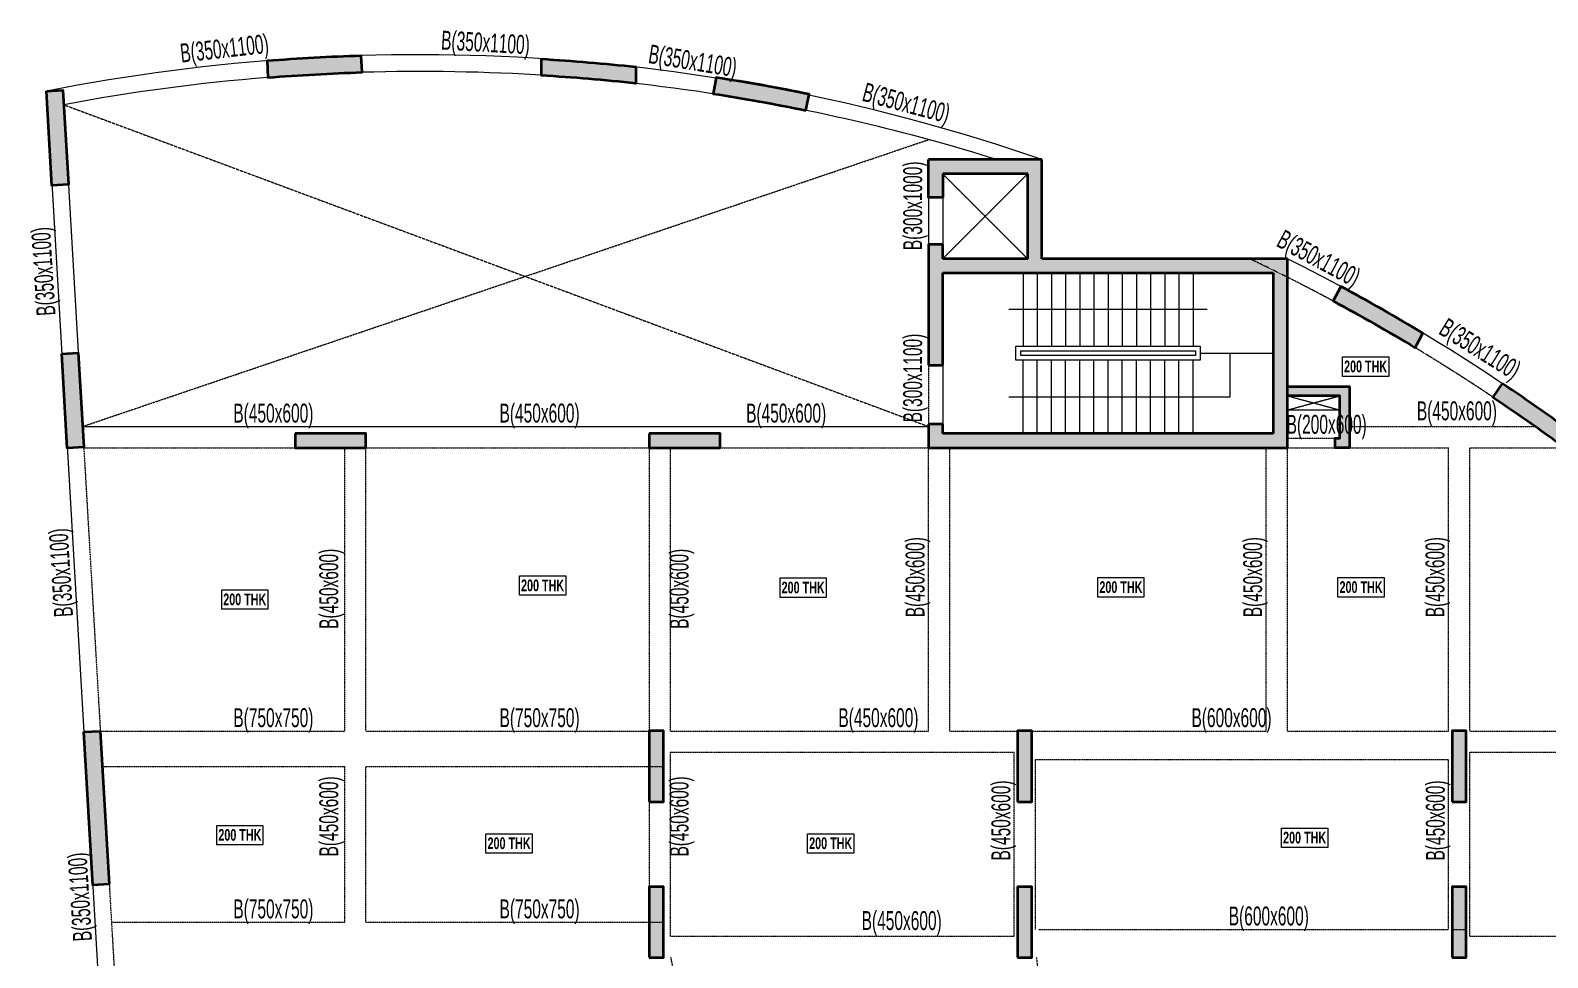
# Model space of a CAD drawing. Header units: millimetres. Extents: x 1 to 325294, y -2 to 66329.
# Drawn here: x 1 to 32135, y 46690 to 66329 of the extents above; entities that cross this region are included whole.
import ezdxf

# ---------------------------------------------------------------- set-up
doc = ezdxf.new("R2010")
doc.units = ezdxf.units.MM
doc.linetypes.add('HIDDEN', pattern=[0.375, 0.25, -0.125])
for name, color, linetype, lineweight in [('A-ANNO-DIMS', 8, 'Continuous', 15), ('A-DETL-MISC', 35, 'Continuous', 15), ('A-FLOR-IDEN', 11, 'Continuous', 9), ('A-HIDD-ABVE', 8, 'HIDDEN', 20), ('S-BEAM', 7, 'Continuous', 18), ('S-BEAM-IDEN', 2, 'Continuous', 9), ('S-COL HATCH', 9, 'Continuous', 0), ('S-COLS', 5, 'Continuous', 35)]:
    doc.layers.add(name, color=color, linetype=linetype, lineweight=lineweight)
doc.styles.add('Dim.s & Anno.(Misc.)', font='ARIALN.TTF')
doc.styles.add('Swis721 LtCn BT', font='swisscl.ttf', dxfattribs={"width": 0.9, "height": 233.355162})
doc.styles.add('Swis721 LtCn BT_B', font='', dxfattribs={"width": 0.9, "height": 246.918336})
doc.styles.get('Swis721 LtCn BT_B').set_extended_font_data('Swis721 LtCn BT', bold=True)
doc.dimstyles.new('A-GFC-100', dxfattribs={"dimscale": 100, "dimtxt": 1.75, "dimasz": 1.5, "dimexe": 1.5, "dimexo": 0, "dimgap": 1, "dimtad": 1, "dimdsep": 46, "dimtxsty": 'Dim.s & Anno.(Misc.)', "dimblk": 'ARCHTICK', "dimcen": 0, "dimdle": 1.5, "dimclrd": 256, "dimclre": 8, "dimclrt": 6, "dimazin": 2, "dimtfac": 1, "dimtix": 1, "dimtmove": 2, "dimatfit": 3, "dimfxl": 1, "dimtolj": 1, "dimlwd": -1, "dimlwe": 9, "dimarcsym": 0})

# ---------------------------------------------------------------- blocks, each defined once
blk = doc.blocks.new('_ARCHTICK')
at = {"color": 0, "linetype": 'ByBlock', "const_width": 0.15}
blk.add_lwpolyline([(-0.5, -0.5), (0.5, 0.5)], dxfattribs=at)
blk = doc.blocks.new('A$Cb7cd9481')
at = {"layer": 'S-COL HATCH', "transparency": 33554687}
h = blk.add_hatch(color=256, dxfattribs=at)
h.dxf.hatch_style = 1
h.paths.add_polyline_path([(-9681, 41101), (-9700, 41450, 0.01185), (-11697, 41341), (-11678, 40991, -0.011949)])
h = blk.add_hatch(color=256, dxfattribs=at)
h.dxf.hatch_style = 1
h.paths.add_polyline_path([(-3886, 40864), (-3886, 41216, 0.011892), (-5886, 41384), (-5886, 41033, -0.011992)])
h = blk.add_hatch(color=256, dxfattribs=at)
h.dxf.hatch_style = 1
h.paths.add_polyline_path([(-282, 40295), (-212, 40638, 0.011811), (-2182, 40990), (-2251, 40647, -0.01191)])
h = blk.add_hatch(color=256, dxfattribs=at)
h.dxf.hatch_style = 1
h.paths.add_polyline_path([(-16019, 40721), (-16368, 40700), (-16252, 38704), (-15902, 38724)])
h = blk.add_hatch(color=256, dxfattribs=at)
h.dxf.hatch_style = 1
h.paths.add_polyline_path([(9915, 37151), (4715, 37151), (4715, 39251), (2315, 39251), (2315, 38451), (2615, 38451), (2615, 38951), (4415, 38951), (4415, 37151), (2615, 37151), (2615, 37451), (2315, 37451), (2315, 34901), (2615, 34901), (2615, 36851), (9615, 36851), (9615, 33451), (2615, 33451), (2615, 33651), (2315, 33651), (2315, 33151), (9915, 33151)])
h = blk.add_hatch(color=256, dxfattribs=at)
h.dxf.hatch_style = 1
h.paths.add_polyline_path([(11046, 36567), (10880, 36258, -0.01191), (12618, 35269), (12784, 35577, 0.011811)])
h = blk.add_hatch(color=256, dxfattribs=at)
h.dxf.hatch_style = 1
h.paths.add_polyline_path([(-15694, 35157), (-16043, 35136), (-15927, 33140), (-15578, 33160)])
h = blk.add_hatch(color=256, dxfattribs=at)
h.dxf.hatch_style = 1
h.paths.add_polyline_path([(11225, 34450), (9915, 34450), (9915, 34250), (11025, 34250), (11025, 33350), (10925, 33350), (10925, 33151), (11225, 33150), (11225, 33350)])
h = blk.add_hatch(color=256, dxfattribs=at)
h.dxf.hatch_style = 1
h.paths.add_polyline_path([(14462, 34513), (14267, 34222, -0.01191), (15902, 33069), (16097, 33360, 0.011811)])
h = blk.add_hatch(color=256, dxfattribs=at)
h.dxf.hatch_style = 1
h.paths.add_polyline_path([(-11102, 33451), (-11102, 33151), (-9602, 33151), (-9602, 33451)])
h = blk.add_hatch(color=256, dxfattribs=at)
h.dxf.hatch_style = 1
h.paths.add_polyline_path([(-3600, 33451), (-3600, 33151), (-2100, 33151), (-2100, 33451)])
h = blk.add_hatch(color=256, dxfattribs=at)
h.dxf.hatch_style = 1
h.paths.add_polyline_path([(-15227, 27150), (-15577, 27130), (-15387, 23885), (-15038, 23905)])
h = blk.add_hatch(color=256, dxfattribs=at)
h.dxf.hatch_style = 1
h.paths.add_polyline_path([(-3600, 25651), (-3300, 25651), (-3300, 27151), (-3600, 27151)])
h = blk.add_hatch(color=256, dxfattribs=at)
h.dxf.hatch_style = 1
h.paths.add_polyline_path([(-3600, 25651), (-3300, 25651), (-3300, 27151), (-3600, 27151)])
h = blk.add_hatch(color=256, dxfattribs=at)
h.dxf.hatch_style = 1
h.paths.add_polyline_path([(4200, 25651), (4500, 25651), (4500, 27151), (4200, 27151)])
h = blk.add_hatch(color=256, dxfattribs=at)
h.dxf.hatch_style = 1
h.paths.add_polyline_path([(4200, 25651), (4500, 25651), (4500, 27151), (4200, 27151)])
h = blk.add_hatch(color=256, dxfattribs=at)
h.dxf.hatch_style = 1
h.paths.add_polyline_path([(13400, 25651), (13700, 25651), (13700, 27151), (13400, 27151)])
h = blk.add_hatch(color=256, dxfattribs=at)
h.dxf.hatch_style = 1
h.paths.add_polyline_path([(13400, 25651), (13700, 25651), (13700, 27151), (13400, 27151)])
h = blk.add_hatch(color=256, dxfattribs=at)
h.dxf.hatch_style = 1
h.paths.add_polyline_path([(-3600, 22351), (-3300, 22351), (-3300, 23851), (-3600, 23851)])
h = blk.add_hatch(color=256, dxfattribs=at)
h.dxf.hatch_style = 1
h.paths.add_polyline_path([(-3600, 22351), (-3300, 22351), (-3300, 23851), (-3600, 23851)])
h = blk.add_hatch(color=256, dxfattribs=at)
h.dxf.hatch_style = 1
h.paths.add_polyline_path([(4200, 22351), (4500, 22351), (4500, 23851), (4200, 23851)])
h = blk.add_hatch(color=256, dxfattribs=at)
h.dxf.hatch_style = 1
h.paths.add_polyline_path([(4200, 22351), (4500, 22351), (4500, 23851), (4200, 23851)])
h = blk.add_hatch(color=256, dxfattribs=at)
h.dxf.hatch_style = 1
h.paths.add_polyline_path([(13400, 22351), (13700, 22351), (13700, 23851), (13400, 23851)])
h = blk.add_hatch(color=256, dxfattribs=at)
h.dxf.hatch_style = 1
h.paths.add_polyline_path([(13400, 22351), (13700, 22351), (13700, 23851), (13400, 23851)])
at = {"layer": 'S-COLS'}
for p, q in [((4715, 39251, 0), (2315, 39251, 0)), ((4715, 37151, 0), (4715, 39251, 0)), ((4415, 38951, 0), (2615, 38951, 0)), ((4415, 37151, 0), (4415, 38951, 0)), ((4415, 37151, 0), (2615, 37151)), ((9915, 37151), (4715, 37151, 0)), ((9915, 33151), (9915, 37151)), ((2615, 36851), (9615, 36851)), ((2615, 34901), (2615, 36851)), ((9615, 36851), (9615, 33451)), ((2315, 34901), (2615, 34901)), ((2315, 33651), (2315, 33151)), ((2615, 33651), (2315, 33651)), ((2615, 33451), (2615, 33651)), ((9615, 33451), (2615, 33451)), ((2315, 33151), (9915, 33151))]:
    blk.add_line(p, q, dxfattribs=at)
at = {"layer": 'S-COLS', "elevation": 0}
for points in [[(-9700, 41450, 0.01185), (-11697, 41341), (-11678, 40991, -0.011949), (-9681, 41101), (-9700, 41450)], [(-5886, 41384, -0.011892), (-3886, 41216), (-3886, 40864, 0.011992), (-5886, 41033), (-5886, 41384)], [(-282, 40295), (-212, 40638, 0.011811), (-2182, 40990), (-2251, 40647, -0.01191), (-282, 40295)], [(12784, 35577, 0.011811), (11046, 36567), (10880, 36258, -0.01191), (12618, 35269), (12784, 35577)], [(14462, 34513), (14267, 34222, -0.01191), (15902, 33069), (16097, 33360, 0.011811), (14462, 34513)]]:
    blk.add_lwpolyline(points, format="xyb", dxfattribs=at)
for points in [[(-16368, 40700), (-16019, 40721), (-15902, 38724), (-16252, 38704)], [(-16043, 35136), (-15694, 35157), (-15578, 33160), (-15927, 33140)], [(-11102, 33451), (-11102, 33151), (-9602, 33151), (-9602, 33451)], [(-3600, 33451), (-3600, 33151), (-2100, 33151), (-2100, 33451)], [(-15577, 27130), (-15227, 27150), (-15038, 23905), (-15387, 23885)], [(-3600, 25651), (-3300, 25651), (-3300, 27151), (-3600, 27151)], [(-3600, 25651), (-3300, 25651), (-3300, 27151), (-3600, 27151)], [(4200, 25651), (4500, 25651), (4500, 27151), (4200, 27151)], [(4200, 25651), (4500, 25651), (4500, 27151), (4200, 27151)], [(13400, 25651), (13700, 25651), (13700, 27151), (13400, 27151)], [(13400, 25651), (13700, 25651), (13700, 27151), (13400, 27151)], [(-3600, 22351), (-3300, 22351), (-3300, 23851), (-3600, 23851)], [(-3600, 22351), (-3300, 22351), (-3300, 23851), (-3600, 23851)], [(4200, 22351), (4500, 22351), (4500, 23851), (4200, 23851)], [(4200, 22351), (4500, 22351), (4500, 23851), (4200, 23851)], [(13400, 22351), (13700, 22351), (13700, 23851), (13400, 23851)], [(13400, 22351), (13700, 22351), (13700, 23851), (13400, 23851)]]:
    blk.add_lwpolyline(points, close=True, dxfattribs=at)
for points in [[(2615, 38951), (2615, 38451), (2315, 38451), (2315, 39251)], [(2615, 37151), (2615, 37451), (2315, 37451), (2315, 34901)], [(9915, 34450), (11225, 34450), (11225, 33350), (11225, 33150), (10925, 33151), (10925, 33350), (11025, 33350), (11025, 34250), (9915, 34250), (9915, 34450)]]:
    blk.add_lwpolyline(points, dxfattribs=at)
blk = doc.blocks.new('A$C21ee9bdd')
at = {"layer": 'A-DETL-MISC'}
for p, q in [((-5300, 0), (-5300, -1550)), ((-5000, 0), (-5000, -1550)), ((-4700, 0), (-4700, -1550)), ((-4400, 0), (-4400, -1550)), ((-4100, 0), (-4100, -1550)), ((-3800, 0), (-3800, -1550)), ((-3500, 0), (-3500, -1550)), ((-3200, 0), (-3200, -1550)), ((-2900, 0), (-2900, -1550)), ((-2600, 0), (-2600, -1550)), ((-2300, 0), (-2300, -1550)), ((-2000, 0), (-2000, -1550)), ((-1700, 0), (-1700, -1550)), ((-5300, -3400), (-5300, -1850)), ((-5000, -3400), (-5000, -1850)), ((-4700, -3400), (-4700, -1850)), ((-4400, -3400), (-4400, -1850)), ((-4100, -3400), (-4100, -1850)), ((-3800, -3400), (-3800, -1850)), ((-3500, -3400), (-3500, -1850)), ((-3200, -3400), (-3200, -1850)), ((-2900, -3400), (-2900, -1850)), ((-2600, -3400), (-2600, -1850)), ((-2300, -3400), (-2300, -1850)), ((-2000, -3400), (-2000, -1850)), ((-1700, -3400), (-1700, -1850)), ((-1550, -1700), (0, -1700))]:
    blk.add_line(p, q, dxfattribs=at)
for points in [[(-1550, -1550), (-1550, -1850), (-5450, -1850), (-5450, -1550)], [(-1650, -1650), (-1650, -1750), (-5350, -1750), (-5350, -1650)]]:
    blk.add_lwpolyline(points, close=True, dxfattribs=at)
at = {"layer": 'A-ANNO-DIMS', "ltscale": 500}
for points in [[(-1400, -775), (-5600, -775)], [(-1700, -2625), (-912, -2625), (-912, -1700)], [(-5600, -2625), (-1700, -2625)]]:
    blk.add_leader(points, dimstyle='A-GFC-100', override={"dimasz": 0.002, "dimtad": 0, "dimfxl": 0.18, "dimarcsym": 1}, dxfattribs=at)

msp = doc.modelspace()

# ---------------------------------------------------------------- linework, layer by layer
at = {"layer": 'A-FLOR-IDEN', "color": 8, "flags": 128}
for points in [[(28768.1, 59412.5), (28768.1, 59000.6), (27790.6, 59000.6), (27790.6, 59412.5)], [(28768.1, 59412.5), (28768.1, 59000.6), (27790.6, 59000.6), (27790.6, 59412.5)], [(11338.1, 54776), (11338.1, 54364.1), (10360.6, 54364.1), (10360.6, 54776)], [(11338.1, 54776), (11338.1, 54364.1), (10360.6, 54364.1), (10360.6, 54776)], [(16856.1, 54730.5), (16856.1, 54318.6), (15878.6, 54318.6), (15878.6, 54730.5)], [(16856.1, 54730.5), (16856.1, 54318.6), (15878.6, 54318.6), (15878.6, 54730.5)], [(23586.1, 54738.6), (23586.1, 54326.8), (22608.6, 54326.8), (22608.6, 54738.6)], [(23586.1, 54738.6), (23586.1, 54326.8), (22608.6, 54326.8), (22608.6, 54738.6)], [(28672.1, 54738.6), (28672.1, 54326.8), (27694.6, 54326.8), (27694.6, 54738.6)], [(28672.1, 54738.6), (28672.1, 54326.8), (27694.6, 54326.8), (27694.6, 54738.6)], [(5030.6, 54479), (5030.6, 54067.1), (4053.1, 54067.1), (4053.1, 54479)], [(5030.6, 54479), (5030.6, 54067.1), (4053.1, 54067.1), (4053.1, 54479)], [(10628.1, 49314.5), (10628.1, 48902.7), (9650.6, 48902.7), (9650.6, 49314.5)], [(10628.1, 49314.5), (10628.1, 48902.7), (9650.6, 48902.7), (9650.6, 49314.5)], [(17439.6, 49314.5), (17439.6, 48902.7), (16462.1, 48902.7), (16462.1, 49314.5)], [(17439.6, 49314.5), (17439.6, 48902.7), (16462.1, 48902.7), (16462.1, 49314.5)], [(27476.6, 49434), (27476.6, 49022.1), (26499.1, 49022.1), (26499.1, 49434)], [(27476.6, 49434), (27476.6, 49022.1), (26499.1, 49022.1), (26499.1, 49434)]]:
    msp.add_lwpolyline(points, close=True, dxfattribs=at)
at = {"layer": 'A-FLOR-IDEN', "color": 8, "elevation": 0, "flags": 128}
msp.add_lwpolyline([(4927.4, 49491.6), (4927.4, 49079.8), (3949.9, 49079.8), (3949.9, 49491.6)], close=True, dxfattribs=at)
msp.add_lwpolyline([(4927.4, 49491.6), (4927.4, 49079.8), (3949.9, 49079.8), (3949.9, 49491.6)], close=True, dxfattribs=at)
at = {"layer": 'A-HIDD-ABVE', "linetype": 'HIDDEN'}
for p, q in [((709.1, 64753.7, 0), (19024.4, 57939.1, 0)), ((1106.2, 57939.1), (19024.4, 64015.2, 0)), ((19324.4, 63290.3, 0), (21124.4, 61490.3, 0)), ((19324.4, 61490.3, 0), (21124.4, 63290.3, 0)), ((26624.4, 58589.1, 0), (27734.4, 58289.2, 0)), ((26624.4, 58289.1, 0), (27734.4, 58589.1, 0))]:
    msp.add_line(p, q, dxfattribs=at)
at = {"layer": 'S-BEAM'}
for p, q in [((19024.4, 62789.1, 0), (19024.4, 61789.1, 0)), ((19324.4, 62789.1, 0), (19324.4, 61789.1, 0)), ((19324.4, 59239.1, 0), (19324.4, 57989.1, 0)), ((26624.4, 58289.1, 0), (27734.4, 58289.2, 0))]:
    msp.add_line(p, q, dxfattribs=at)
at = {"layer": 'S-BEAM', "linetype": 'HIDDEN'}
for p, q in [((19024.4, 59239.1, 0), (19024.4, 57989.1, 0)), ((27934.4, 57939.1, 0), (31879.9, 57939.1, 0)), ((26624.4, 57689.1, 0), (27634.6, 57689.1, 0)), ((1132.5, 57489.1), (14076.8, 57489.1)), ((6658.1, 51489.1, 0), (6658.1, 57490.3, 0)), ((7108.1, 51490.3, 0), (7108.1, 57490.3, 0)), ((13110, 51489.1, 0), (13110, 57489.1, 0)), ((13560, 51489.1, 0), (13560, 57489.1, 0)), ((13560, 57489.1), (19024.4, 57489.1, 0)), ((19024.4, 51489.1, 0), (19024.4, 57489.1, 0)), ((19474.4, 51489.1, 0), (19474.4, 57489.1, 0)), ((26174.4, 51489.1, 0), (26174.4, 57489.1, 0)), ((26624.4, 57489.1, 0), (30035, 57489.1)), ((26624.4, 51489.1, 0), (26624.4, 57489.1, 0)), ((30035, 51489.1, 0), (30035, 57490.3, 0)), ((30485, 57489.1), (32502.5, 57489.1)), ((30485, 51489.1, 0), (30485, 57489.1, 0)), ((1483, 51489.1), (6658.1, 51489.1)), ((7107.7, 51489.1), (13410, 51489.1)), ((13560, 51489.1), (19024.4, 51489.1)), ((19474.4, 51489.1), (26174.4, 51489.1)), ((26624.4, 51489.1), (30035, 51489.1)), ((30485, 51489.1), (37835, 51489.1)), ((13560, 47139.1, 0), (13560, 51039.1, 0)), ((13560, 51039.1), (20835, 51039.1)), ((20835, 47139.1, 0), (20835, 51039.1, 0)), ((21285, 47289.1, 0), (21285, 50889.1, 0)), ((21285, 50889.1), (30035, 50889.1)), ((30035, 47289.1, 0), (30035, 50889.1, 0)), ((30485, 51039.1), (37835, 51039.1)), ((30485, 47139.1, 0), (30485, 51039.1, 0)), ((1526.7, 50739.1), (6658.1, 50739.1)), ((6658.1, 47439.1, 0), (6658.1, 50740.3, 0)), ((7108.1, 47440.3, 0), (7108.1, 50740.3, 0)), ((7108.1, 50739.1), (13410, 50739.1)), ((13110, 47439.1, 0), (13110, 50739.1, 0)), ((1718.8, 47439.1), (6658.1, 47439.1)), ((7107.7, 47439.1), (13410, 47439.1)), ((21360, 47289.1), (30035, 47289.1)), ((30109.6, 47289.1), (30410, 47289.1)), ((20835, 47139.1), (13560, 47139.1)), ((37835, 47139.1), (30485, 47139.1)), ((14755.8, 40625.6), (13568.4, 46690.3, 0)), ((21311.1, 46690.3, 0), (21863.2, 40561.6, 0))]:
    msp.add_line(p, q, dxfattribs=at)
at = {"layer": 'S-BEAM', "ltscale": 250000}
msp.add_line((1106.2, 57939.1), (19024.4, 57939.1), dxfattribs=at)
at = {"layer": 'S-BEAM', "ltscale": 250000, "elevation": 0}
for points in [[(21424.4, 63590.3, 0.1331416), (341.4, 65039.5), (3537.1, 10265.1)], [(66864.6, 42702.5, -0.1044195), (34747.6, 56167.5, 0.059137), (26624.4, 61490.3, 0.059137)]]:
    msp.add_lwpolyline(points, format="xyb", dxfattribs=at)
at = {"layer": 'S-BEAM', "elevation": 0}
for points in [[(5032.3, 65330.2, 0.0267138), (708.6, 64753.6), (1106.2, 57939.1)], [(14837.1, 64925.7, 0.0479759), (7029.3, 65439.7, 0.0474749)], [(20474.2, 63590.3, 0.0364931), (14676.8, 64951.5)]]:
    msp.add_lwpolyline(points, format="xyb", dxfattribs=at)
at = {"layer": 'S-BEAM', "linetype": 'HIDDEN', "elevation": 0}
for points in [[(30035, 59172.4, 0.0294377), (25825, 61490.3, 0.0294377)], [(31879.9, 57939.1, 0.0135836), (30035, 59172.4, 0.0103147)]]:
    msp.add_lwpolyline(points, format="xyb", dxfattribs=at)
msp.add_lwpolyline([(1132.5, 57489.1), (2121.4, 40539.1)], dxfattribs=at)

# ---------------------------------------------------------------- block references
at = {"layer": 'S-BEAM'}
msp.add_blockref('A$Cb7cd9481', (16709.8, 24339.1), dxfattribs=at)
at = {"layer": 'S-BEAM-IDEN'}
msp.add_blockref('A$C21ee9bdd', (26324.4, 61190.3, 0), dxfattribs=at)

# ---------------------------------------------------------------- texts
at = {"layer": 'A-FLOR-IDEN', "color": 1, "char_height": 246.92, "width": 1155, "attachment_point": 2, "line_spacing_factor": 0.964267, "style": 'Swis721 LtCn BT_B'}
for insert in [(28279.4, 59334.4), (28279.4, 59334.4), (10849.4, 54697.9), (10849.4, 54697.9), (16367.4, 54652.4), (16367.4, 54652.4), (23097.4, 54660.5), (23097.4, 54660.5), (28183.4, 54660.5), (28183.4, 54660.5), (4541.9, 54400.9), (4541.9, 54400.9), (4438.6, 49413.6), (4438.6, 49413.6), (10139.4, 49236.5), (10139.4, 49236.5), (16950.9, 49236.5), (16950.9, 49236.5), (26987.9, 49355.9), (26987.9, 49355.9)]:
    msp.add_mtext('200 THK', dxfattribs=dict(at, insert=insert))
at = {"layer": 'S-BEAM-IDEN', "style": 'Swis721 LtCn BT', "width": 0.8}
for s, rotation, p in [('B(350x1100)', 6.47905, (3199.6, 65644.3)), ('B(350x1100)', 356.84056, (8692.2, 65924.7)), ('B(350x1100)', 350.68539, (13072, 65639.5)), ('B(350x1100)', 345.05471, (17595.1, 64841.7)), ('B(300x1000)', 90, (18887.3, 61673.7, 0)), ('B(350x1100)', 93.60442, (534.3, 60297.2, 0)), ('B(350x1100)', 331.79745, (26367.3, 61770)), ('B(350x1100)', 327.98337, (29803.6, 59914.9)), ('B(300x1100)', 90, (18887.3, 58025.8, 0)), ('B(450x600)', 360, (29365.1, 58070.6, 0)), ('B(450x600)', 360, (4299.9, 58022.4)), ('B(450x600)', 360, (9937.5, 58022.4)), ('B(450x600)', 360, (15160, 58022.4)), ('B(200x600)', 360, (26607.1, 57785.2, 0)), ('B(350x1100)', 93.60442, (906.5, 53917.6, 0)), ('B(450x600)', 90, (6521, 53653.9, 0)), ('B(450x600)', 90, (13939.7, 53652.8)), ('B(450x600)', 90, (18937.6, 53899.9, 0)), ('B(450x600)', 90, (26087.6, 53899.9, 0)), ('B(450x600)', 90, (29948.2, 53899.9, 0)), ('B(750x750)', 360, (4299.9, 51572.5)), ('B(750x750)', 360, (9937.5, 51572.5)), ('B(450x600)', 360, (17114.2, 51572.5)), ('B(600x600)', 360, (24591.9, 51572.5)), ('B(450x600)', 90, (6521, 48833.1, 0)), ('B(450x600)', 90, (13939.7, 48832)), ('B(450x600)', 90, (20755.2, 48746.9, 0)), ('B(450x600)', 90, (29955.2, 48746.9, 0)), ('B(350x1100)', 93.60442, (1307.2, 47050, 0)), ('B(750x750)', 360, (4299.9, 47522.5)), ('B(750x750)', 360, (9937.5, 47522.5)), ('B(450x600)', 360, (17606.7, 47275.1)), ('B(600x600)', 360, (25381.7, 47372.5))]:
    msp.add_text(s, height=400, rotation=rotation, dxfattribs=at).set_placement(p)

doc.saveas('drawing.dxf')
